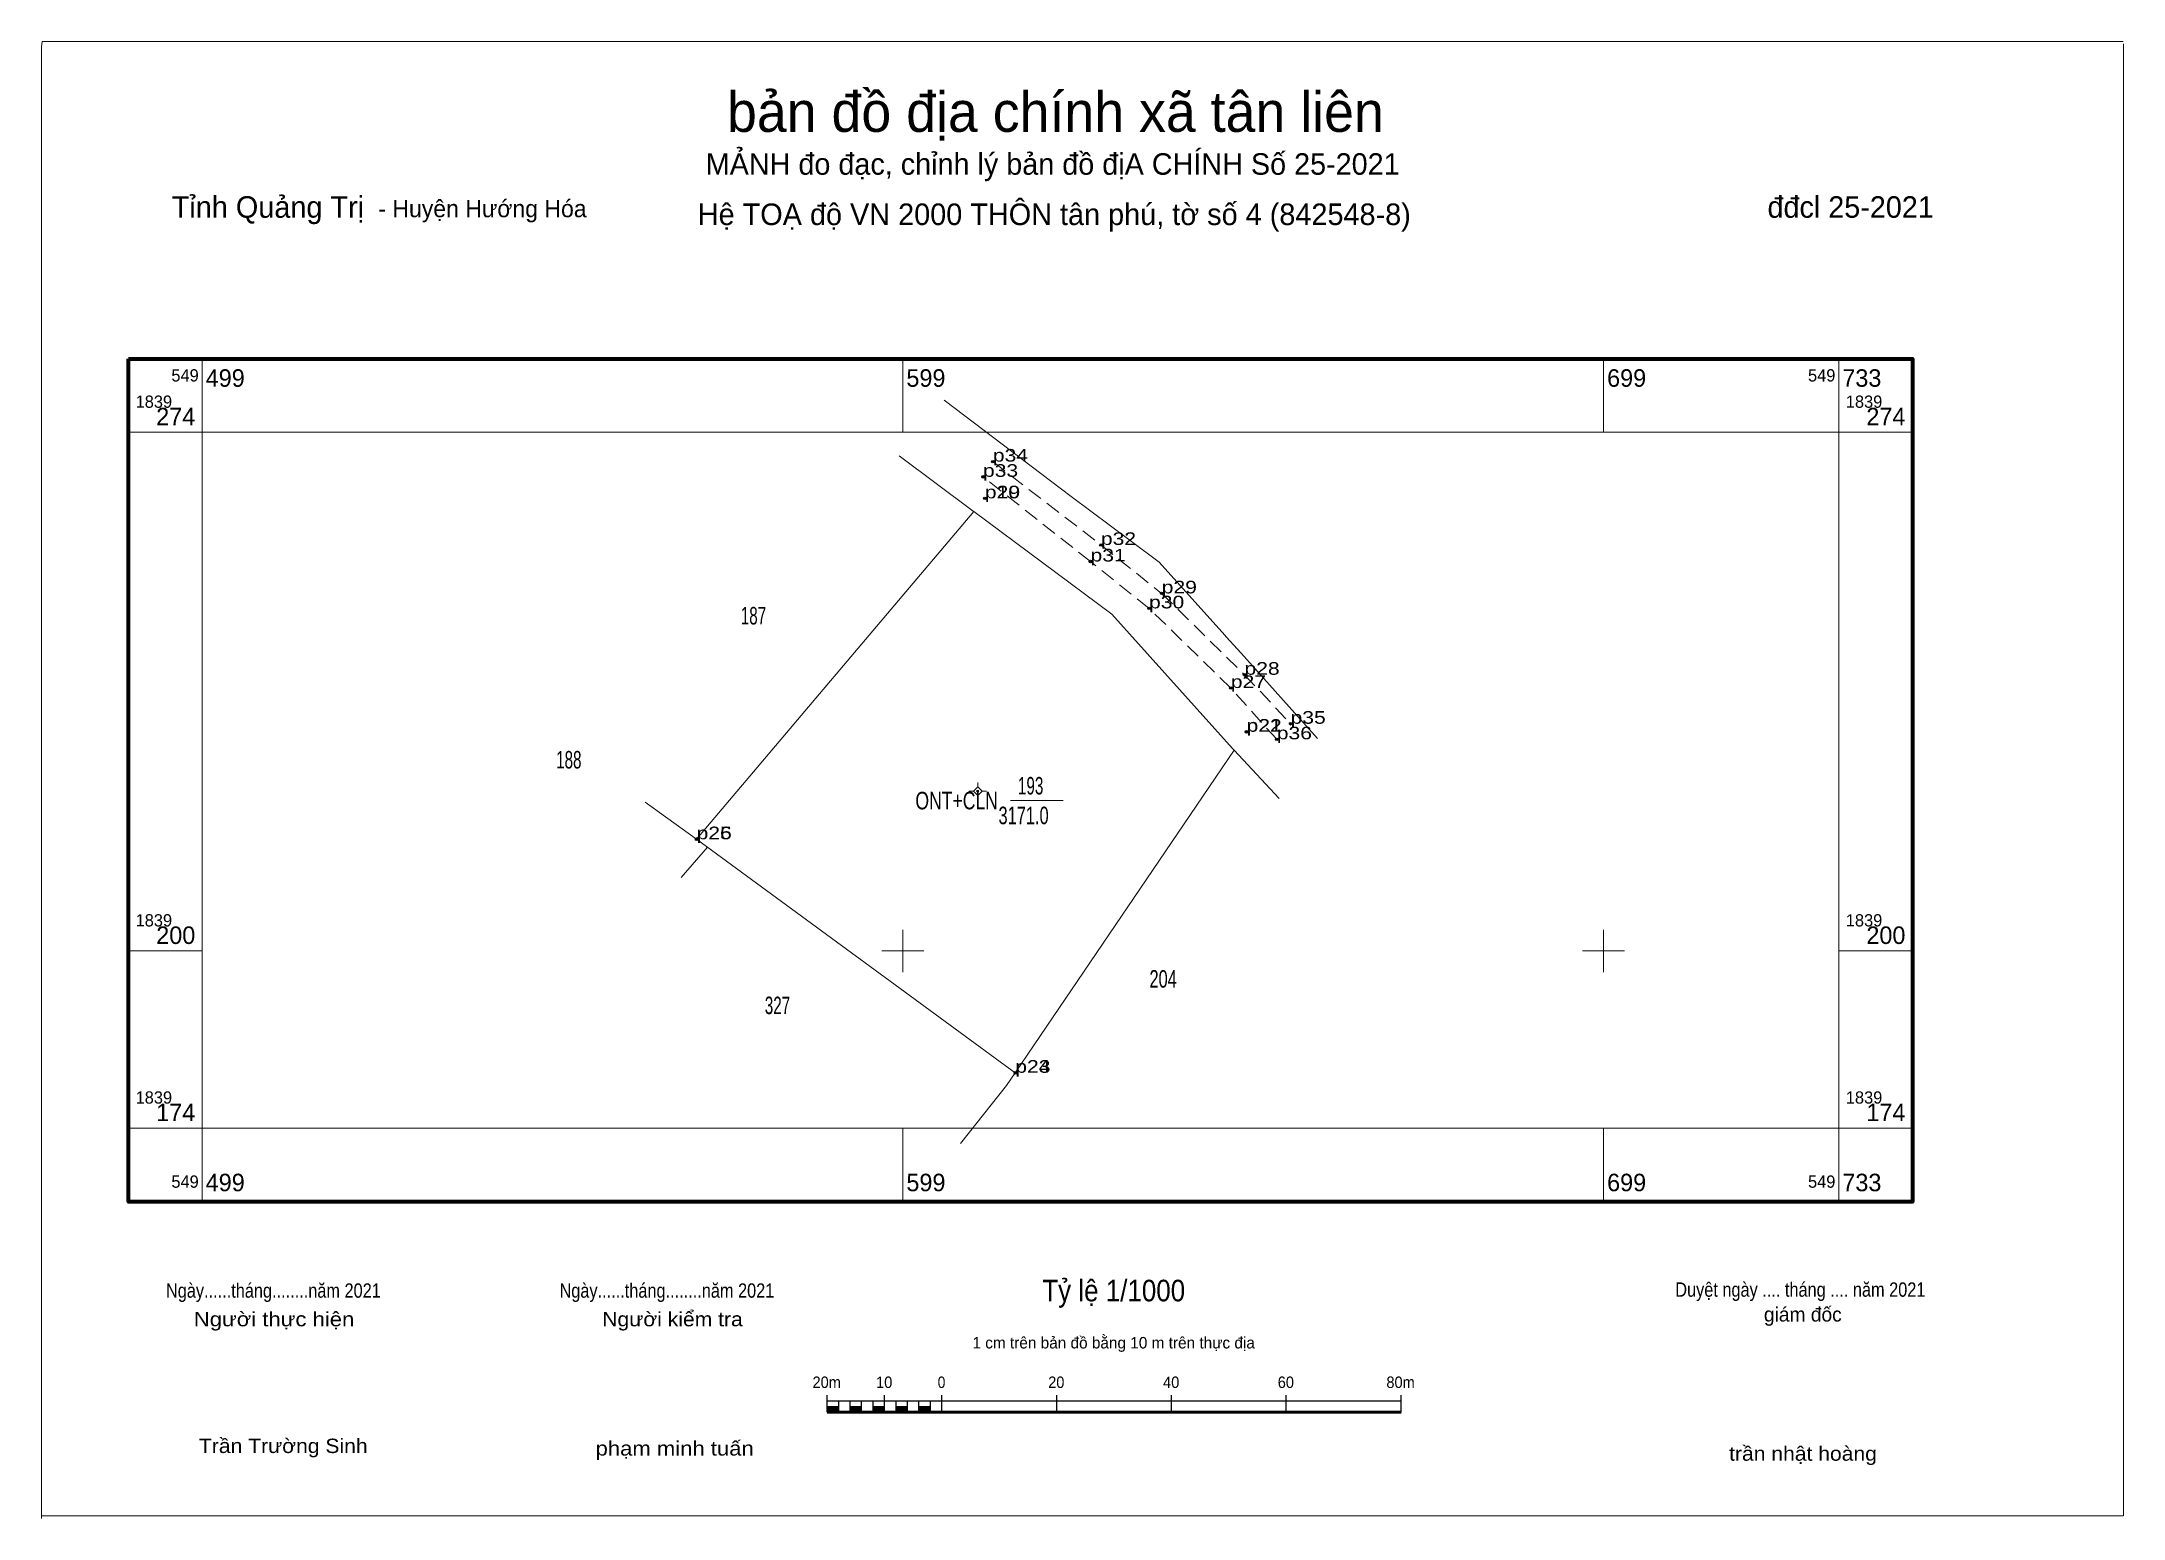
# Model space of a CAD drawing. Header units: metres. Extents: x 549477 to 551606, y 1837877 to 1839330.
# Drawn here: x 549477 to 549774.1, y 1839119.1 to 1839329.7 of the extents above.
import ezdxf
from ezdxf.enums import TextEntityAlignment as Align

# ---------------------------------------------------------------- set-up
doc = ezdxf.new("R2010")
doc.units = ezdxf.units.M
doc.header["$LTSCALE"] = 0.72
doc.header["$PDMODE"] = 32
doc.header["$PDSIZE"] = 0.36
doc.linetypes.add('MEDIUM_DASHED', pattern=[4.5, 3, -1.5])
for name, color, linetype, lineweight in [('1', 7, 'Continuous', 13), ('11', 7, 'Continuous', 13), ('18', 7, 'Continuous', 13), ('2', 7, 'Continuous', 25), ('20', 7, 'Continuous', 13), ('22', 7, 'MEDIUM_DASHED', 13), ('63', 7, 'Continuous', 13)]:
    doc.layers.add(name, color=color, linetype=linetype, lineweight=lineweight)
for name, color, linetype in [('12', 7, 'Continuous'), ('13', 7, 'Continuous'), ('7', 7, 'Continuous')]:
    doc.layers.add(name, color=color, linetype=linetype)

msp = doc.modelspace()

# ---------------------------------------------------------------- hatches: boundary and pattern name
at = {"layer": '11'}
msp.add_hatch(color=256, dxfattribs=at).paths.add_polyline_path([(549610.77, 1839222.793, 1), (549610.47, 1839222.793, 1)])
at = {"layer": '2'}
for points in [[(549589.14, 1839134.19), (549590.78, 1839134.19), (549590.78, 1839135), (549589.14, 1839135)], [(549592.41, 1839134.19), (549594.05, 1839134.19), (549594.05, 1839135), (549592.41, 1839135)], [(549595.69, 1839134.19), (549597.33, 1839134.19), (549597.33, 1839135), (549595.69, 1839135)], [(549598.97, 1839134.19), (549600.6, 1839134.19), (549600.6, 1839135), (549598.97, 1839135)], [(549602.24, 1839134.19), (549603.88, 1839134.19), (549603.88, 1839135), (549602.24, 1839135)]]:
    msp.add_hatch(color=256, dxfattribs=at).paths.add_polyline_path(points)

# ---------------------------------------------------------------- linework, layer by layer
at = {"layer": '1'}
for p, q in [((549605.84, 1839278.59), (549623.97, 1839264.82)), ((549599.42, 1839270.65), (549609.98, 1839262.76)), ((549623.97, 1839264.82), (549632.39, 1839258.55)), ((549609.98, 1839262.76), (549610.06, 1839262.7)), ((549645.89, 1839245.04), (549646.1, 1839244.81)), ((549646.1, 1839244.81), (549648.2, 1839242.47)), ((549648.2, 1839242.47), (549659.12, 1839230.33)), ((549647.2, 1839228.65), (549653.62, 1839221.75)), ((549563.14, 1839221.23), (549570.5, 1839215.94)), ((549572.06, 1839214.79), (549568.32, 1839210.49))]:
    msp.add_line(p, q, dxfattribs=at)
for points in [[(549632.39, 1839258.55), (549636.52, 1839255.47), (549645.89, 1839245.04)], [(549608.16, 1839172.54), (549614.75, 1839180.8), (549615.98, 1839182.63)]]:
    msp.add_lwpolyline(points, dxfattribs=at)
at = {"layer": '11'}
for p, q in [((549477.11, 1839329.74), (549774.11, 1839329.74)), ((549774.12, 1839329.42), (549774.12, 1839119.42)), ((549610, 1839222.79), (549609.37, 1839222.79)), ((549610.62, 1839224.04), (549610.62, 1839223.42)), ((549610.62, 1839222.17), (549610.62, 1839221.54)), ((549611.87, 1839222.79), (549611.25, 1839222.79)), ((549774.11, 1839119.42), (549477.11, 1839119.42))]:
    msp.add_line(p, q, dxfattribs=at)
msp.add_lwpolyline([(549477.03, 1839119.05), (549477.03, 1839329.05), (549477.11, 1839329.74)], dxfattribs=at)
msp.add_lwpolyline([(549610.62, 1839223.42), (549610, 1839222.79), (549610.62, 1839222.17), (549611.25, 1839222.79)], close=True, dxfattribs=at)
msp.add_circle((549610.62, 1839222.793), 0.15, dxfattribs=at)
at = {"layer": '18'}
msp.add_line((549615.28, 1839221.47), (549622.82, 1839221.47), dxfattribs=at)
at = {"layer": '2'}
for p, q in [((549589.14, 1839134.19), (549589.14, 1839136.64)), ((549589.14, 1839135.82), (549671.03, 1839135.82)), ((549590.78, 1839134.19), (549590.78, 1839135.82)), ((549592.41, 1839134.19), (549592.41, 1839135.82)), ((549594.05, 1839134.19), (549594.05, 1839135.82)), ((549595.69, 1839134.19), (549595.69, 1839135.82)), ((549597.33, 1839134.19), (549597.33, 1839136.64)), ((549598.97, 1839134.19), (549598.97, 1839135.82)), ((549600.6, 1839134.19), (549600.6, 1839135.82)), ((549602.24, 1839134.19), (549602.24, 1839135.82)), ((549603.88, 1839134.19), (549603.88, 1839135.82)), ((549605.52, 1839134.19), (549605.52, 1839136.64)), ((549621.9, 1839134.19), (549621.9, 1839136.64)), ((549638.28, 1839134.19), (549638.28, 1839136.64)), ((549654.66, 1839134.19), (549654.66, 1839136.64)), ((549671.03, 1839134.19), (549671.03, 1839136.64))]:
    msp.add_line(p, q, dxfattribs=at)
at = {"layer": '2', "lineweight": 53}
msp.add_line((549589.14, 1839134.19), (549671.03, 1839134.19), dxfattribs=at)
at = {"layer": '2', "lineweight": 13}
for points in [[(549589.14, 1839134.19), (549590.78, 1839134.19), (549590.78, 1839135), (549589.14, 1839135)], [(549592.41, 1839134.19), (549594.05, 1839134.19), (549594.05, 1839135), (549592.41, 1839135)], [(549595.69, 1839134.19), (549597.33, 1839134.19), (549597.33, 1839135), (549595.69, 1839135)], [(549598.97, 1839134.19), (549600.6, 1839134.19), (549600.6, 1839135), (549598.97, 1839135)], [(549602.24, 1839134.19), (549603.88, 1839134.19), (549603.88, 1839135), (549602.24, 1839135)]]:
    msp.add_lwpolyline(points, close=True, dxfattribs=at)
at = {"layer": '20'}
for points in [[(549610.06, 1839262.7), (549570.5, 1839215.94), (549615.98, 1839182.63), (549647.2, 1839228.65)], [(549610.06, 1839262.7), (549629.74, 1839248.05), (549647, 1839228.87), (549647.2, 1839228.65)]]:
    msp.add_lwpolyline(points, dxfattribs=at)
at = {"layer": '22'}
for points in [[(549612.78, 1839269.82), (549628.2, 1839257.93), (549636.87, 1839251.02), (549648.69, 1839239.41), (549655.27, 1839232.42)], [(549653.3, 1839230.2), (549646.73, 1839237.52), (549635.07, 1839248.88), (549626.72, 1839255.57), (549611.37, 1839267.65)]]:
    msp.add_lwpolyline(points, dxfattribs=at)
at = {"layer": '63'}
for p, q in [((549499.94, 1839274), (549499.94, 1839284.5)), ((549499.94, 1839274), (549499.94, 1839284.5)), ((549599.94, 1839274), (549599.94, 1839284.5)), ((549699.94, 1839274), (549699.94, 1839284.5)), ((549733.51, 1839274), (549733.51, 1839284.5)), ((549499.94, 1839274), (549489.44, 1839274)), ((549733.51, 1839274), (549744.01, 1839274)), ((549599.94, 1839197), (549599.94, 1839203)), ((549699.94, 1839197), (549699.94, 1839203)), ((549499.94, 1839200), (549489.44, 1839200)), ((549596.94, 1839200), (549602.94, 1839200)), ((549696.94, 1839200), (549702.94, 1839200)), ((549733.51, 1839200), (549744.01, 1839200)), ((549499.94, 1839174.72), (549489.44, 1839174.72)), ((549499.94, 1839174.72), (549499.94, 1839164.22)), ((549499.94, 1839174.72), (549499.94, 1839164.22)), ((549599.94, 1839174.72), (549599.94, 1839164.22)), ((549699.94, 1839174.72), (549699.94, 1839164.22)), ((549733.51, 1839174.72), (549733.51, 1839164.22)), ((549733.51, 1839174.72), (549744.01, 1839174.72))]:
    msp.add_line(p, q, dxfattribs=at)
at = {"layer": '63', "lineweight": 70}
msp.add_lwpolyline([(549489.44, 1839284.5), (549744.01, 1839284.5), (549744.01, 1839164.22), (549489.44, 1839164.22)], close=True, dxfattribs=at)
at = {"layer": '63'}
msp.add_lwpolyline([(549499.94, 1839274), (549733.51, 1839274), (549733.51, 1839174.72), (549499.94, 1839174.72)], close=True, dxfattribs=at)
at = {"layer": '7'}
for p in [(549612.78, 1839269.82), (549611.37, 1839267.65), (549611.64, 1839264.58), (549628.2, 1839257.93), (549626.72, 1839255.57), (549635.07, 1839248.88), (549636.87, 1839251.02), (549646.73, 1839237.52), (549648.69, 1839239.41), (549648.98, 1839231.27), (549648.99, 1839231.29), (549655.27, 1839232.42), (549653.3, 1839230.19), (549570.5, 1839215.94), (549615.98, 1839182.63), (549615.98, 1839182.62)]:
    msp.add_point(p, dxfattribs=at)

# ---------------------------------------------------------------- texts
at = {"layer": '12', "width": 1.25}
for s, p in [('p33', (549611.37, 1839267.65)), ('p34', (549612.78, 1839269.82)), ('p19', (549611.64, 1839264.58)), ('p20', (549611.64, 1839264.58)), ('p32', (549628.2, 1839257.93)), ('p31', (549626.72, 1839255.57)), ('p29', (549636.88, 1839251.02)), ('p30', (549635.07, 1839248.88)), ('p28', (549648.69, 1839239.41)), ('p27', (549646.74, 1839237.52)), ('p35', (549655.27, 1839232.42)), ('p22', (549648.98, 1839231.27)), ('p21', (549648.99, 1839231.29)), ('p36', (549653.3, 1839230.2)), ('p25', (549570.5, 1839215.94)), ('p26', (549570.5, 1839215.94)), ('p24', (549615.98, 1839182.63)), ('p23', (549615.98, 1839182.62))]:
    msp.add_text(s, height=1.8, dxfattribs=at).set_placement(p)
at = {"layer": '13'}
for s, width, p in [('187', 0.65, (549578.615, 1839246.59)), ('188', 0.65, (549552.265, 1839226.04)), ('204', 0.7, (549637.085, 1839194.77)), ('327', 0.65, (549582.045, 1839190.99))]:
    msp.add_text(s, height=2.5, dxfattribs=dict(at, width=width)).set_placement(p, align=Align.CENTER)
at = {"layer": '18'}
for s, width, p in [('193', 0.65, (549618.175, 1839222.33)), ('3171.0', 0.7, (549617.165, 1839218.09))]:
    msp.add_text(s, height=2.5, dxfattribs=dict(at, width=width)).set_placement(p, align=Align.CENTER)
at = {"layer": '18', "width": 0.75}
msp.add_text('ONT+CLN', height=2.5, dxfattribs=at).set_placement((549613.5, 1839220.21), align=Align.RIGHT)
at = {"layer": '2'}
for s, height, p in [('bản đồ địa chính xã tân liên', 5.731, (549621.71, 1839316.87)), ('MẢNH đo đạc, chỉnh lý bản đồ địA CHÍNH Số 25-2021', 3.07, (549621.32, 1839310.75)), ('Hệ TOẠ độ VN 2000 THÔN tân phú, tờ số 4 (842548-8)', 3.078, (549621.55, 1839303.57)), ('giám đốc', 2.047, (549728.375, 1839147.13)), ('1 cm trên bản đồ bằng 10 m trên thực địa', 1.638, (549630.02, 1839143.29))]:
    msp.add_text(s, height=height, dxfattribs=at).set_placement(p, align=Align.CENTER)
for s, height, p in [('Tỉnh Quảng Trị ', 3.078, (549495.6, 1839304.61)), ('- Huyện Hướng Hóa', 2.456, (549525.08, 1839304.69))]:
    msp.add_text(s, height=height, dxfattribs=at).set_placement(p)
msp.add_text(' đđcl 25-2021', height=3.07, dxfattribs=at).set_placement((549747.07, 1839304.61), align=Align.RIGHT)
for s, height, width, p in [('Ngày......tháng........năm 2021', 2.047, 0.85, (549510.105, 1839150.53)), ('Ngày......tháng........năm 2021', 2.047, 0.85, (549566.265, 1839150.53)), ('Tỷ lệ 1/1000', 3.079, 0.9, (549630.03, 1839150.01)), ('Duyệt ngày .... tháng .... năm 2021', 2.047, 0.85, (549728.02, 1839150.67)), ('Người thực hiện', 2.047, 1.15, (549510.2, 1839146.45)), ('Người kiểm tra', 2.047, 1.1, (549567.065, 1839146.45)), ('20m', 1.638, 0.95, (549589.07, 1839137.65)), ('10', 1.638, 0.95, (549597.275, 1839137.65)), ('0', 1.638, 0.9, (549605.455, 1839137.65)), ('20', 1.638, 0.95, (549621.835, 1839137.65)), ('40', 1.638, 0.95, (549638.235, 1839137.65)), ('60', 1.638, 0.95, (549654.595, 1839137.65)), ('80m', 1.638, 0.95, (549670.97, 1839137.65)), ('Trần Trường Sinh', 2.047, 1.1, (549511.515, 1839128.37)), ('phạm minh tuấn', 2.047, 1.15, (549567.37, 1839128.01)), ('trần nhật hoàng', 2.047, 1.1, (549728.4, 1839127.27))]:
    msp.add_text(s, height=height, dxfattribs=dict(at, width=width)).set_placement(p, align=Align.CENTER)
at = {"layer": '63'}
for s, height, p in [('549', 1.75, (549499.45, 1839281.25)), ('549', 1.75, (549499.45, 1839281.25)), ('549', 1.75, (549733.02, 1839281.25)), ('274', 2.5, (549498.96, 1839275)), ('274', 2.5, (549743.02, 1839275)), ('200', 2.5, (549498.96, 1839201)), ('200', 2.5, (549743.02, 1839201)), ('174', 2.5, (549498.96, 1839175.72)), ('174', 2.5, (549743.02, 1839175.72)), ('549', 1.75, (549499.45, 1839166.22)), ('549', 1.75, (549499.45, 1839166.22)), ('549', 1.75, (549733.02, 1839166.22))]:
    msp.add_text(s, height=height, dxfattribs=at).set_placement(p, align=Align.RIGHT)
for s, height, p in [('499', 2.5, (549500.44, 1839280.5)), ('499', 2.5, (549500.44, 1839280.5)), ('599', 2.5, (549600.44, 1839280.5)), ('699', 2.5, (549700.44, 1839280.5)), ('733', 2.5, (549734.01, 1839280.5)), ('1839', 1.75, (549490.44, 1839277.5)), ('1839', 1.75, (549734.51, 1839277.5)), ('1839', 1.75, (549490.44, 1839203.5)), ('1839', 1.75, (549734.51, 1839203.5)), ('1839', 1.75, (549490.44, 1839178.22)), ('1839', 1.75, (549734.51, 1839178.22)), ('499', 2.5, (549500.44, 1839165.72)), ('499', 2.5, (549500.44, 1839165.72)), ('599', 2.5, (549600.44, 1839165.72)), ('699', 2.5, (549700.44, 1839165.72)), ('733', 2.5, (549734.01, 1839165.72))]:
    msp.add_text(s, height=height, dxfattribs=at).set_placement(p)

doc.saveas('drawing.dxf')
